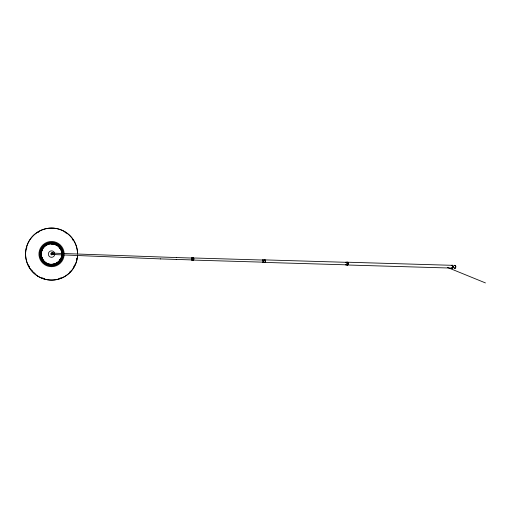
<?xml version="1.0" encoding="UTF-8"?>
<svg xmlns="http://www.w3.org/2000/svg" width="511" height="511" viewBox="0 0 511 511"><rect width="100%" height="100%" fill="white"/><g stroke="black" fill="none" stroke-linecap="round" stroke-linejoin="round"><path stroke-width="0.77" d="M51.573 253.635L51.56 254.082M41.346 253.699L41.487 252.594M51.624 253.66C52.096 251.278 52.314 255.724 51.63 254.184M51.668 254.312C52.231 254.088 54.045 253.692 52.148 253.43M52.652 254.229C52.959 255.679 53.84 252.019 52.122 253.232M41.972 250.633L42.132 250.115L41.774 251.112M51.649 253.482L51.937 253.054L53.112 253.533M52.684 254.357L53.074 254.076L52.058 254.031M42.324 249.783L42.669 248.946L42.272 249.758M41.442 250.856L42.579 248.416M41.551 251.061L42.803 248.372M52.761 253.232L52.972 252.939L53.093 253.373M59.155 261.223L60.854 258.79M59.378 261.21L60.924 259.007M59.021 261.07L59.896 259.933M60.132 259.626L60.349 259.345L59.461 260.533M57.411 262.418L57.008 262.788L57.864 262.073M56.376 263.222L56.721 263.018L55.986 263.261L56.702 263.031M55.418 263.772L57.992 262.29M55.629 263.861L57.96 262.513M55.29 263.548L55.699 263.382M191.817 258.112L191.842 258.112A0.945 0.562 -87.7 0 0 191.708 258.234A0.945 0.607 -88.3 0 1 191.817 258.112L192.13 258.055A0.945 0.607 -88.3 0 1 192.621 259.134A0.945 0.607 -88.3 0 1 191.919 259.927L191.766 259.863M51.522 243.824L53.163 244.003M50.94 243.9L52.812 243.983M52.429 264.232L53.898 264.04M50.959 264.506L51.771 264.436M52.441 264.372L53.917 264.244M51.113 264.672L53.796 264.436M347.269 262.207L452.152 265.318M264.602 259.888L346.394 262.315M193.088 257.966L263.191 260.048M52.793 254.504L160.62 258.911M193.024 260.08L263.127 262.162M346.317 264.832L264.526 262.405A1.271 0.811 -88.3 0 0 264.736 262.411M452.069 268.103L347.186 264.992A1.405 0.901 -88.3 0 0 348.221 263.267A1.405 0.901 -88.3 0 0 346.835 262.469A1.488 0.952 -88.3 0 1 348.291 263.44A1.488 0.952 -88.3 0 1 346.943 264.966M176.321 257.55L192.13 258.055A0.945 0.562 -87.7 0 1 192.577 259.134A0.945 0.562 -87.7 0 1 191.919 259.933M176.25 259.428L192.066 259.933M176.467 257.557L51.809 253.098M160.486 258.905L176.391 259.435M51.796 252.951L53.042 253.002M51.72 253.06L53.099 253.117M52.096 253.488L53.163 253.475M52.103 254.095L53.118 254.139M52.013 254.191L53.029 254.235M53.067 254.331L51.611 254.024M51.63 254.44L53.003 254.491M51.688 254.555L52.927 254.606M51.758 254.612L52.85 254.663M51.113 243.492L53.796 243.728M50.959 243.658L53.917 243.919M55.993 244.878L57.283 245.619L55.475 244.686M447.297 267.374L485.45 282.928M55.629 244.303L57.96 245.65M55.418 244.392L57.347 245.504M57.532 245.606L57.992 245.874M59.34 247.503L60.502 249.087M59.021 247.088L59.896 248.231M60.132 248.538L60.451 248.946M42.758 259.333L43.033 259.684M59.378 246.947L60.924 249.151M59.155 246.941L60.854 249.368M42.426 258.758L42.669 259.218L42.324 258.381M41.551 257.103L42.803 259.792M41.442 257.308L42.579 259.741M41.832 257.193L42.177 258.023L41.972 257.531M41.391 254.823L41.487 255.564M41.206 252.594L41.206 253.731M41.206 254.753L41.206 255.564M41.027 252.734L41.027 255.423M61.805 254.753A10.265 10.265 0 0 1 46.233 262.858A10.265 10.265 0 0 1 46.233 245.306A10.265 10.265 0 0 1 61.805 253.411M54.792 254.082A3.232 3.232 0 0 1 50.193 257.014A3.232 3.232 0 0 1 49.484 251.604A3.232 3.232 0 0 1 54.683 253.245M61.952 254.759A10.412 10.412 0 0 1 46.156 262.986A10.412 10.412 0 0 1 46.156 245.178A10.412 10.412 0 0 1 61.952 253.405M62.706 254.81A11.172 11.172 0 0 1 45.766 263.631A11.172 11.172 0 0 1 45.766 244.533A11.172 11.172 0 0 1 62.706 253.354M63.358 254.848A11.823 11.823 0 0 1 45.211 264.053A11.823 11.823 0 0 1 45.869 243.715A11.823 11.823 0 0 1 63.383 254.082M64.162 254.74A12.622 12.622 0 0 1 45.057 264.902A12.622 12.622 0 0 1 45.057 243.262A12.622 12.622 0 0 1 64.162 253.424M76.733 258.528A25.563 25.563 0 0 1 76.433 259.984M74.727 264.89A25.563 25.563 0 0 1 73.699 266.863M70.652 271.086A25.563 25.563 0 0 1 69.637 272.159M60.994 277.843A25.563 25.563 0 0 1 58.886 278.572M44.233 278.572A25.563 25.563 0 0 1 42.119 277.843M35.118 273.66A25.563 25.563 0 0 1 34.013 272.676M32.966 271.628A25.563 25.563 0 0 1 31.503 269.942M29.421 266.863A25.563 25.563 0 0 1 28.392 264.89M26.521 248.902A25.563 25.563 0 0 1 26.866 247.465M37.514 232.716A25.563 25.563 0 0 1 38.779 231.943M50.078 228.558A25.563 25.563 0 0 1 53.035 228.558M64.974 232.32A25.563 25.563 0 0 1 66.219 233.137M72.505 239.423A25.563 25.563 0 0 1 73.322 240.662M51.937 254.734A0.754 0.754 0 0 1 51.183 254.734M50.832 254.274A0.754 0.754 0 0 1 50.832 253.884M50.908 253.705A0.754 0.754 0 0 1 51.362 253.354M451.935 265.407A1.405 0.901 -88.3 0 1 453.136 266.742A1.405 0.901 -88.3 0 1 451.858 268.007M454.426 265.484A1.405 0.901 -88.3 0 1 455.627 266.819A1.405 0.901 -88.3 0 1 454.349 268.077M454.624 265.484A1.405 0.901 -88.3 0 1 455.831 266.825A1.405 0.901 -88.3 0 1 454.547 268.083M264.372 259.882A1.361 0.869 -88.3 0 1 265.535 261.172A1.361 0.869 -88.3 0 1 264.296 262.399M345.973 262.392A1.271 0.811 -88.3 0 1 347.046 263.759A1.271 0.811 -88.3 0 1 345.73 264.564M264.391 259.971A1.271 0.811 -88.3 0 1 265.433 260.687A1.271 0.811 -88.3 0 1 264.941 262.328M262.552 260.438A1.067 0.683 -88.3 0 1 263.51 260.265A1.067 0.683 -88.3 0 1 263.593 261.766A1.067 0.683 -88.3 0 1 262.628 261.939M192.621 258.362A1.067 0.683 -88.3 0 1 193.586 258.189A1.067 0.683 -88.3 0 1 193.663 259.69A1.156 0.741 -88.3 0 1 192.666 259.927A1.067 0.683 -88.3 0 0 193.663 259.69A1.156 0.741 -88.3 0 0 193.618 258.125A1.156 0.741 -88.3 0 0 192.577 258.304M451.686 265.496A1.514 0.971 -88.3 0 1 453.206 266.544A1.514 0.971 -88.3 0 1 451.826 268.103M451.686 265.401A1.405 0.901 -88.3 0 1 452.893 266.736A1.405 0.901 -88.3 0 1 451.609 267.994M454.4 265.375A1.514 0.971 -88.3 0 1 455.684 267.017A1.514 0.971 -88.3 0 1 454.107 267.975M345.711 262.373A1.488 0.952 -88.3 0 1 347.033 262.686A1.488 0.952 -88.3 0 1 346.79 264.768A1.488 0.952 -88.3 0 1 345.474 264.449M262.405 260.252A1.361 0.869 -88.3 0 1 263.689 260.118A1.361 0.869 -88.3 0 1 263.625 262.124A1.361 0.869 -88.3 0 1 262.36 261.907M191.459 258.272A1.156 0.741 -88.3 0 1 192.5 258.087A1.156 0.741 -88.3 0 1 192.59 259.716A1.156 0.741 -88.3 0 1 191.548 259.895M37.693 276.087A26.01 26.01 0 0 0 77.525 255.583A25.984 25.984 0 0 1 37.705 276.068A26.01 26.01 0 0 1 38.989 231.311A26.01 26.01 0 0 1 77.57 254.082A25.984 25.984 0 0 0 39.002 231.33A25.984 25.984 0 0 0 37.705 276.068"/></g></svg>
